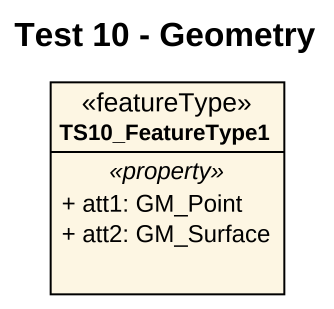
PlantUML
@startuml
title Test 10 - Geometry
hide circle
hide empty members
skinparam classAttributeIconSize 0
class TS10_FeatureType1 <<featureType>> {
  .. <<property>> ..
  + att1: GM_Point
  + att2: GM_Surface
}
@enduml
